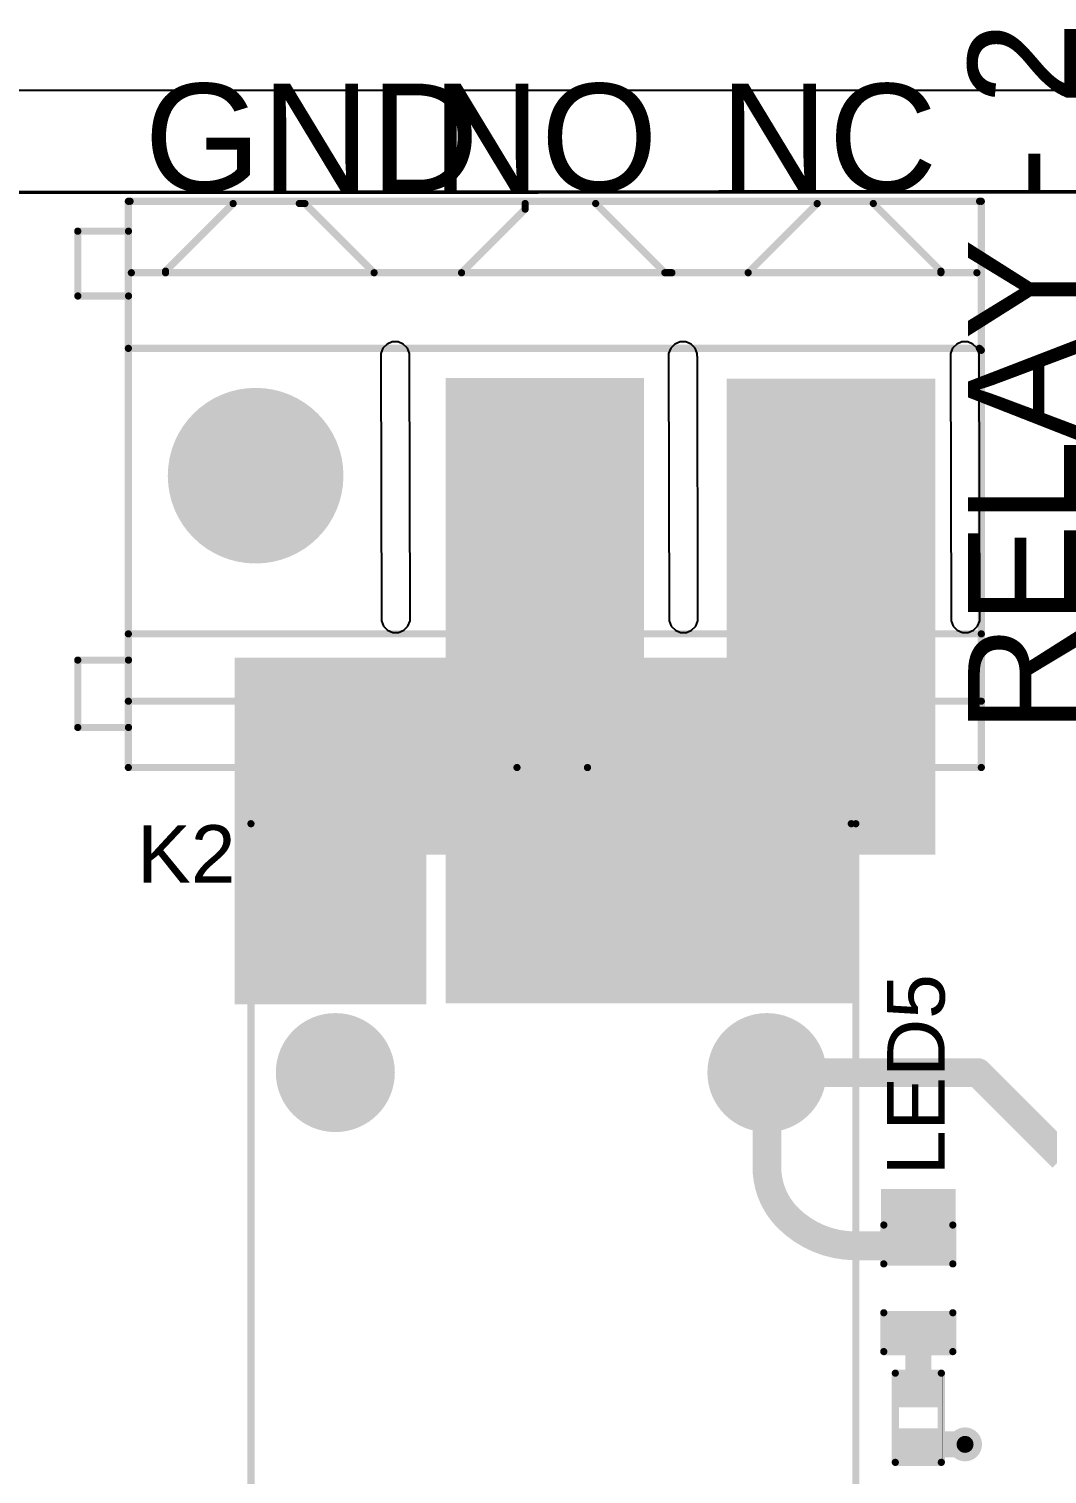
# Model space of a CAD drawing. Header units: millimetres. Extents: x 0 to 5381, y 0 to 5431.
# Drawn here: x 25.54 to 43.51, y 52.95 to 78.48 of the extents above; entities that cross this region are included whole.
import ezdxf

# ---------------------------------------------------------------- set-up
doc = ezdxf.new("R2010")
doc.units = ezdxf.units.MM
for name, color, linetype in [('BottomLayer', 5, 'Continuous'), ('BottomSolder', 6, 'Continuous'), ('MultiLayer', 9, 'Continuous'), ('PadHoleLayer', 156, 'Continuous'), ('TopLayer', 1, 'Continuous'), ('TopOverlay', 2, 'Continuous'), ('TopPaste', 8, 'Continuous'), ('TopSolder', 216, 'Continuous'), ('ViaHoleLayer', 16, 'Continuous')]:
    doc.layers.add(name, color=color, linetype=linetype)
doc.styles.add('Arial', font='arial.ttf', dxfattribs={"height": 0.2})

# ---------------------------------------------------------------- blocks, each defined once
blk = doc.blocks.new('R___0402_12')
at = {"layer": 'TopLayer'}
for points in [[(-0.6985, -0.3175), (-0.6985, 0.3175), (-0.2412999999999999, 0.3175), (-0.2413, -0.3175)], [(0.2412999999999999, -0.3175), (0.2413, 0.3175), (0.6985, 0.3175), (0.6985, -0.3175)]]:
    blk.add_hatch(color=1, dxfattribs=at).paths.add_polyline_path(points)
at = {"layer": 'TopPaste'}
for points in [[(-0.6985, -0.3175), (-0.6985, 0.3175), (-0.2412999999999999, 0.3175), (-0.2413, -0.3175)], [(0.2412999999999999, -0.3175), (0.2413, 0.3175), (0.6985, 0.3175), (0.6985, -0.3175)]]:
    blk.add_hatch(color=8, dxfattribs=at).paths.add_polyline_path(points)
at = {"layer": 'TopSolder'}
for points in [[(-0.75350116, -0.37250116), (-0.75350116, 0.37250116), (-0.1862988399999999, 0.37250116), (-0.18629884, -0.37250116)], [(0.1862988399999999, -0.37250116), (0.18629884, 0.37250116), (0.75350116, 0.37250116), (0.75350116, -0.37250116)]]:
    blk.add_hatch(color=216, dxfattribs=at).paths.add_polyline_path(points)
at = {"layer": 'TopOverlay'}
for points, const_width in [([(-0.7874, 0.4064), (0.7874, 0.4064)], 0.127), ([(-0.7874, 0.4064), (-0.7874, -0.4064)], 0.127), ([(0.7874, 0.4064), (0.7874, -0.4064)], 0.127), ([(-0.7874, -0.4064), (0.7874, -0.4064)], 0.127), ([(-0.8128, -0.4318), (0.8128, -0.4318)], 0.0032258)]:
    blk.add_lwpolyline(points, dxfattribs=dict(at, const_width=const_width))
for points, const_width in [([(-0.8191499999999999, 0.4064, 1), (-0.7556499999999999, 0.4064, 1)], 0.0635), ([(-0.8191499999999999, 0.4064, 1), (-0.7556499999999999, 0.4064, 1)], 0.0635), ([(0.7556499999999999, 0.4064, 1), (0.8191499999999999, 0.4064, 1)], 0.0635), ([(0.7556499999999999, 0.4064, 1), (0.8191499999999999, 0.4064, 1)], 0.0635), ([(-0.8191499999999999, -0.4064, 1), (-0.7556499999999999, -0.4064, 1)], 0.0635), ([(-0.8191499999999999, -0.4064, 1), (-0.7556499999999999, -0.4064, 1)], 0.0635), ([(-0.81360518, -0.4318, 1), (-0.8119948199999999, -0.4318, 1)], 0.0016129), ([(0.7556499999999999, -0.4064, 1), (0.8191499999999999, -0.4064, 1)], 0.0635), ([(0.7556499999999999, -0.4064, 1), (0.8191499999999999, -0.4064, 1)], 0.0635), ([(0.8119948199999999, -0.4318, 1), (0.81360518, -0.4318, 1)], 0.0016129)]:
    blk.add_lwpolyline(points, format="xyb", close=True, dxfattribs=dict(at, const_width=const_width))
blk = doc.blocks.new('LED_0603_30')
at = {"layer": 'TopLayer'}
for points in [[(-0.999998, 0.5000002699999999), (-0.499999, 0.5000002699999999), (-0.499999, -0.5000002699999999), (-0.999998, -0.5000002699999999)], [(0.50000154, 0.5000002699999999), (1.00000054, 0.5000002699999999), (1.00000054, -0.5000002699999999), (0.50000154, -0.5000002699999999)]]:
    blk.add_hatch(color=1, dxfattribs=at).paths.add_polyline_path(points)
at = {"layer": 'TopOverlay'}
blk.add_hatch(color=2, dxfattribs=at).paths.add_polyline_path([(1.11760254, -0.6604), (1.75259746, -0.6604), (1.75259746, 0.6604), (1.11760254, 0.6604)])
at = {"layer": 'TopPaste'}
for points in [[(-0.999998, 0.5000002699999999), (-0.499999, 0.5000002699999999), (-0.499999, -0.5000002699999999), (-0.999998, -0.5000002699999999)], [(0.50000154, 0.5000002699999999), (1.00000054, 0.5000002699999999), (1.00000054, -0.5000002699999999), (0.50000154, -0.5000002699999999)]]:
    blk.add_hatch(color=8, dxfattribs=at).paths.add_polyline_path(points)
at = {"layer": 'TopSolder'}
for points in [[(-1.101598, 0.6016002699999999), (-0.398399, 0.6016002699999999), (-0.398399, -0.6016002699999999), (-1.101598, -0.6016002699999999)], [(0.39840154, 0.6016002699999999), (1.10160054, 0.6016002699999999), (1.10160054, -0.6016002699999999), (0.39840154, -0.6016002699999999)]]:
    blk.add_hatch(color=216, dxfattribs=at).paths.add_polyline_path(points)
at = {"layer": 'TopOverlay', "const_width": 0.127}
for points in [[(-1.1176, 0.6096), (-1.1176, -0.6096)], [(-1.1176, 0.6096), (-0.4318, 0.6096)], [(0.4318, 0.6096), (1.11760254, 0.6096)], [(1.11760254, 0.6096), (1.11760254, -0.6096)], [(-1.1176, -0.6096), (-0.4318, -0.6096)], [(0.4318, -0.6096), (1.11760254, -0.6096)]]:
    blk.add_lwpolyline(points, dxfattribs=at)
at = {"layer": 'TopOverlay', "const_width": 0.0635}
for points in [[(-1.14935, 0.6096, 1), (-1.08585, 0.6096, 1)], [(-1.14935, 0.6096, 1), (-1.08585, 0.6096, 1)], [(-0.46355, 0.6096, 1), (-0.40005, 0.6096, 1)], [(0.40005, 0.6096, 1), (0.46355, 0.6096, 1)], [(1.08585254, 0.6096, 1), (1.14935254, 0.6096, 1)], [(1.08585254, 0.6096, 1), (1.14935254, 0.6096, 1)], [(-1.14935, -0.6096, 1), (-1.08585, -0.6096, 1)], [(-1.14935, -0.6096, 1), (-1.08585, -0.6096, 1)], [(-0.46355, -0.6096, 1), (-0.40005, -0.6096, 1)], [(0.40005, -0.6096, 1), (0.46355, -0.6096, 1)], [(1.08585254, -0.6096, 1), (1.14935254, -0.6096, 1)], [(1.08585254, -0.6096, 1), (1.14935254, -0.6096, 1)]]:
    blk.add_lwpolyline(points, format="xyb", close=True, dxfattribs=at)
blk = doc.blocks.new('HFD16_24_ZFH_3N_38')
at = {"layer": 'BottomLayer'}
h = blk.add_hatch(color=5, dxfattribs=at)
edge = h.paths.add_edge_path()
edge.add_arc((-6.35, 3.81), 0.999998, 0, 360)
h = blk.add_hatch(color=5, dxfattribs=at)
edge = h.paths.add_edge_path()
edge.add_arc((3.81, 3.81), 0.999998, 0, 360)
h = blk.add_hatch(color=5, dxfattribs=at)
edge = h.paths.add_edge_path()
edge.add_arc((6.35, 3.81), 0.999998, 0, 360)
h = blk.add_hatch(color=5, dxfattribs=at)
edge = h.paths.add_edge_path()
edge.add_arc((-6.35, -3.81), 0.999998, 0, 360)
h = blk.add_hatch(color=5, dxfattribs=at)
edge = h.paths.add_edge_path()
edge.add_arc((3.81, -3.81), 0.999998, 0, 360)
h = blk.add_hatch(color=5, dxfattribs=at)
edge = h.paths.add_edge_path()
edge.add_arc((6.35, -3.81), 0.999998, 0, 360)
at = {"layer": 'BottomSolder'}
h = blk.add_hatch(color=6, dxfattribs=at)
edge = h.paths.add_edge_path()
edge.add_arc((-6.35, 3.81), 1.050798, 0, 360)
h = blk.add_hatch(color=6, dxfattribs=at)
edge = h.paths.add_edge_path()
edge.add_arc((3.81, 3.81), 1.050798, 0, 360)
h = blk.add_hatch(color=6, dxfattribs=at)
edge = h.paths.add_edge_path()
edge.add_arc((6.35, 3.81), 1.050798, 0, 360)
h = blk.add_hatch(color=6, dxfattribs=at)
edge = h.paths.add_edge_path()
edge.add_arc((-6.35, -3.81), 1.050798, 0, 360)
h = blk.add_hatch(color=6, dxfattribs=at)
edge = h.paths.add_edge_path()
edge.add_arc((3.81, -3.81), 1.050798, 0, 360)
h = blk.add_hatch(color=6, dxfattribs=at)
edge = h.paths.add_edge_path()
edge.add_arc((6.35, -3.81), 1.050798, 0, 360)
at = {"layer": 'MultiLayer'}
h = blk.add_hatch(color=9, dxfattribs=at)
edge = h.paths.add_edge_path()
edge.add_arc((-6.35, 3.81), 0.999998, 0, 360)
h = blk.add_hatch(color=9, dxfattribs=at)
edge = h.paths.add_edge_path()
edge.add_arc((3.81, 3.81), 0.999998, 0, 360)
h = blk.add_hatch(color=9, dxfattribs=at)
edge = h.paths.add_edge_path()
edge.add_arc((6.35, 3.81), 0.999998, 0, 360)
h = blk.add_hatch(color=9, dxfattribs=at)
edge = h.paths.add_edge_path()
edge.add_arc((-6.35, -3.81), 0.999998, 0, 360)
h = blk.add_hatch(color=9, dxfattribs=at)
edge = h.paths.add_edge_path()
edge.add_arc((3.81, -3.81), 0.999998, 0, 360)
h = blk.add_hatch(color=9, dxfattribs=at)
edge = h.paths.add_edge_path()
edge.add_arc((6.35, -3.81), 0.999998, 0, 360)
at = {"layer": 'PadHoleLayer'}
h = blk.add_hatch(color=156, dxfattribs=at)
edge = h.paths.add_edge_path()
edge.add_arc((-6.35, 3.81), 0.5999987999999999, 0, 360)
h = blk.add_hatch(color=156, dxfattribs=at)
edge = h.paths.add_edge_path()
edge.add_arc((3.81, 3.81), 0.5999987999999999, 0, 360)
h = blk.add_hatch(color=156, dxfattribs=at)
edge = h.paths.add_edge_path()
edge.add_arc((6.35, 3.81), 0.5999987999999999, 0, 360)
h = blk.add_hatch(color=156, dxfattribs=at)
edge = h.paths.add_edge_path()
edge.add_arc((-6.35, -3.81), 0.5999987999999999, 0, 360)
h = blk.add_hatch(color=156, dxfattribs=at)
edge = h.paths.add_edge_path()
edge.add_arc((3.81, -3.81), 0.5999987999999999, 0, 360)
h = blk.add_hatch(color=156, dxfattribs=at)
edge = h.paths.add_edge_path()
edge.add_arc((6.35, -3.81), 0.5999987999999999, 0, 360)
at = {"layer": 'TopLayer'}
h = blk.add_hatch(color=1, dxfattribs=at)
edge = h.paths.add_edge_path()
edge.add_arc((-6.35, 3.81), 0.999998, 0, 360)
h = blk.add_hatch(color=1, dxfattribs=at)
edge = h.paths.add_edge_path()
edge.add_arc((3.81, 3.81), 0.999998, 0, 360)
h = blk.add_hatch(color=1, dxfattribs=at)
edge = h.paths.add_edge_path()
edge.add_arc((6.35, 3.81), 0.999998, 0, 360)
h = blk.add_hatch(color=1, dxfattribs=at)
edge = h.paths.add_edge_path()
edge.add_arc((-6.35, -3.81), 0.999998, 0, 360)
h = blk.add_hatch(color=1, dxfattribs=at)
edge = h.paths.add_edge_path()
edge.add_arc((3.81, -3.81), 0.999998, 0, 360)
h = blk.add_hatch(color=1, dxfattribs=at)
edge = h.paths.add_edge_path()
edge.add_arc((6.35, -3.81), 0.999998, 0, 360)
at = {"layer": 'TopOverlay'}
blk.add_hatch(color=2, dxfattribs=at).paths.add_polyline_path([(-5.21910056, 2.68130528), (-4.279300559999999, 2.68130528), (-4.279300559999999, 4.865705279999999), (-5.21910056, 4.865705279999999)])
at = {"layer": 'TopSolder'}
h = blk.add_hatch(color=216, dxfattribs=at)
edge = h.paths.add_edge_path()
edge.add_arc((-6.35, 3.81), 1.050798, 0, 360)
h = blk.add_hatch(color=216, dxfattribs=at)
edge = h.paths.add_edge_path()
edge.add_arc((3.81, 3.81), 1.050798, 0, 360)
h = blk.add_hatch(color=216, dxfattribs=at)
edge = h.paths.add_edge_path()
edge.add_arc((6.35, 3.81), 1.050798, 0, 360)
h = blk.add_hatch(color=216, dxfattribs=at)
edge = h.paths.add_edge_path()
edge.add_arc((-6.35, -3.81), 1.050798, 0, 360)
h = blk.add_hatch(color=216, dxfattribs=at)
edge = h.paths.add_edge_path()
edge.add_arc((3.81, -3.81), 1.050798, 0, 360)
h = blk.add_hatch(color=216, dxfattribs=at)
edge = h.paths.add_edge_path()
edge.add_arc((6.35, -3.81), 1.050798, 0, 360)
at = {"layer": 'TopOverlay', "const_width": 0.127}
for points in [[(-7.595184199999999, 5.3000148), (8.204784199999999, 5.2999894)], [(-7.595133399999999, 5.3000148), (-7.595133399999999, -5.380228)], [(8.204784199999999, 5.3000148), (8.204784199999999, -5.2999894)], [(-7.595133399999999, -5.380228), (8.204835, -5.380228)]]:
    blk.add_lwpolyline(points, dxfattribs=at)
at = {"layer": 'TopOverlay', "const_width": 0.0635}
for points in [[(-7.6269342, 5.3000148, 1), (-7.5634342, 5.3000148, 1)], [(-7.6268834, 5.3000148, 1), (-7.5633834, 5.3000148, 1)], [(8.173034199999998, 5.3000148, 1), (8.2365342, 5.3000148, 1)], [(8.173034199999998, 5.2999894, 1), (8.2365342, 5.2999894, 1)], [(-7.6268834, -5.380228, 1), (-7.5633834, -5.380228, 1)], [(-7.6268834, -5.380228, 1), (-7.5633834, -5.380228, 1)], [(8.173034199999998, -5.2999894, 1), (8.2365342, -5.2999894, 1)], [(8.173084999999999, -5.380228, 1), (8.236585, -5.380228, 1)]]:
    blk.add_lwpolyline(points, format="xyb", close=True, dxfattribs=at)
blk = doc.blocks.new('DB128L_5_08_3P_BK_S_42')
at = {"layer": 'BottomLayer'}
h = blk.add_hatch(color=5, dxfattribs=at)
edge = h.paths.add_edge_path()
edge.add_arc((-5.08, 0), 1.49999954, 0, 360)
h = blk.add_hatch(color=5, dxfattribs=at)
edge = h.paths.add_edge_path()
edge.add_arc((0, 0), 1.49999954, 0, 360)
h = blk.add_hatch(color=5, dxfattribs=at)
edge = h.paths.add_edge_path()
edge.add_arc((5.08, 0), 1.49999954, 0, 360)
at = {"layer": 'BottomSolder'}
h = blk.add_hatch(color=6, dxfattribs=at)
edge = h.paths.add_edge_path()
edge.add_arc((-5.08, 0), 1.55079954, 0, 360)
h = blk.add_hatch(color=6, dxfattribs=at)
edge = h.paths.add_edge_path()
edge.add_arc((0, 0), 1.55079954, 0, 360)
h = blk.add_hatch(color=6, dxfattribs=at)
edge = h.paths.add_edge_path()
edge.add_arc((5.08, 0), 1.55079954, 0, 360)
at = {"layer": 'MultiLayer'}
h = blk.add_hatch(color=9, dxfattribs=at)
edge = h.paths.add_edge_path()
edge.add_arc((-5.08, 0), 1.49999954, 0, 360)
h = blk.add_hatch(color=9, dxfattribs=at)
edge = h.paths.add_edge_path()
edge.add_arc((0, 0), 1.49999954, 0, 360)
h = blk.add_hatch(color=9, dxfattribs=at)
edge = h.paths.add_edge_path()
edge.add_arc((5.08, 0), 1.49999954, 0, 360)
at = {"layer": 'PadHoleLayer'}
h = blk.add_hatch(color=156, dxfattribs=at)
edge = h.paths.add_edge_path()
edge.add_arc((-5.08, 0), 0.7999984, 0, 360)
h = blk.add_hatch(color=156, dxfattribs=at)
edge = h.paths.add_edge_path()
edge.add_arc((0, 0), 0.7999984, 0, 360)
h = blk.add_hatch(color=156, dxfattribs=at)
edge = h.paths.add_edge_path()
edge.add_arc((5.08, 0), 0.7999984, 0, 360)
at = {"layer": 'TopLayer'}
h = blk.add_hatch(color=1, dxfattribs=at)
edge = h.paths.add_edge_path()
edge.add_arc((-5.08, 0), 1.49999954, 0, 360)
h = blk.add_hatch(color=1, dxfattribs=at)
edge = h.paths.add_edge_path()
edge.add_arc((0, 0), 1.49999954, 0, 360)
h = blk.add_hatch(color=1, dxfattribs=at)
edge = h.paths.add_edge_path()
edge.add_arc((5.08, 0), 1.49999954, 0, 360)
at = {"layer": 'TopSolder'}
h = blk.add_hatch(color=216, dxfattribs=at)
edge = h.paths.add_edge_path()
edge.add_arc((-5.08, 0), 1.55079954, 0, 360)
h = blk.add_hatch(color=216, dxfattribs=at)
edge = h.paths.add_edge_path()
edge.add_arc((0, 0), 1.55079954, 0, 360)
h = blk.add_hatch(color=216, dxfattribs=at)
edge = h.paths.add_edge_path()
edge.add_arc((5.08, 0), 1.55079954, 0, 360)
at = {"layer": 'TopOverlay', "const_width": 0.127}
for points in [[(-7.733207799999999, -4.8459644), (-7.7332332, 5.1539902)], [(7.3268078, 5.1539902), (-7.7332332, 5.1539902)], [(0.4649469999999999, 5.1539902), (-0.7796529999999999, 5.1539902)], [(7.326833199999999, 5.1539902), (7.3268078, -4.8459644)], [(8.2199988, 4.4462954), (7.324775799999999, 4.4462954)], [(8.2199988, 4.4462954), (8.2199988, 3.2572198)], [(7.326833199999999, 3.9828978), (-7.7332332, 3.9828978)], [(8.2199988, 3.2572198), (7.324775799999999, 3.2572198)], [(7.3268078, 2.794), (-7.7332332, 2.794)], [(-7.699324199999999, -2.2485858), (-7.733207799999999, -2.2147022)], [(7.3268078, -2.2485858), (-7.699324199999999, -2.2485858)], [(8.2199988, -3.1737046), (7.324775799999999, -3.1737046)], [(8.2199988, -3.1737046), (8.2199988, -4.318000000000001)], [(7.274178999999999, -3.5841178), (-7.6558648, -3.5841178)], [(-7.0200012, -3.5841178), (-7.0200012, -3.6122102)], [(-5.8262012, -4.806010199999999), (-7.0200012, -3.6122102)], [(-3.6164012, -3.5841178), (-4.835601199999999, -4.803317799999999)], [(-2.1458936, -3.5841178), (-2.2702012, -3.5841178)], [(-0.9240012, -4.806010199999999), (-2.1458936, -3.5841178)], [(1.4441424, -3.5841178), (0.3205988, -4.7076614)], [(4.2094912, -4.806010199999999), (2.9875988, -3.5841178)], [(6.6705988, -3.6122102), (5.4767988, -4.806010199999999)], [(6.6705988, -3.5841178), (6.6705988, -3.6122102)], [(8.2199988, -4.318000000000001), (7.324775799999999, -4.318000000000001)], [(7.296810399999999, -4.8459644), (-7.7032104, -4.8459898)], [(-4.835601199999999, -4.803317799999999), (-4.835601199999999, -4.806010199999999)], [(0.3205988, -4.7076614), (0.3205988, -4.806010199999999)], [(4.3083988, -4.806010199999999), (4.2094912, -4.806010199999999)]]:
    blk.add_lwpolyline(points, dxfattribs=at)
at = {"layer": 'TopOverlay', "const_width": 0.0635}
for points in [[(-7.764983199999999, 5.1539902, 1), (-7.701483199999999, 5.1539902, 1)], [(-7.764983199999999, 5.1539902, 1), (-7.701483199999999, 5.1539902, 1)], [(-0.811403, 5.1539902, 1), (-0.747903, 5.1539902, 1)], [(0.433197, 5.1539902, 1), (0.4966969999999999, 5.1539902, 1)], [(7.295057799999999, 5.1539902, 1), (7.3585578, 5.1539902, 1)], [(7.2950832, 5.1539902, 1), (7.3585832, 5.1539902, 1)], [(7.293025800000001, 4.4462954, 1), (7.3565258, 4.4462954, 1)], [(8.1882488, 4.4462954, 1), (8.2517488, 4.4462954, 1)], [(8.1882488, 4.4462954, 1), (8.2517488, 4.4462954, 1)], [(-7.764983199999999, 3.9828978, 1), (-7.701483199999999, 3.9828978, 1)], [(7.2950832, 3.9828978, 1), (7.3585832, 3.9828978, 1)], [(7.293025800000001, 3.2572198, 1), (7.3565258, 3.2572198, 1)], [(8.1882488, 3.2572198, 1), (8.2517488, 3.2572198, 1)], [(8.1882488, 3.2572198, 1), (8.2517488, 3.2572198, 1)], [(-7.764983199999999, 2.794, 1), (-7.701483199999999, 2.794, 1)], [(7.295057799999999, 2.794, 1), (7.3585578, 2.794, 1)], [(-7.764957799999999, -2.2147022, 1), (-7.7014578, -2.2147022, 1)], [(-7.7310742, -2.2485858, 1), (-7.6675742, -2.2485858, 1)], [(-7.7310742, -2.2485858, 1), (-7.6675742, -2.2485858, 1)], [(7.295057799999999, -2.2485858, 1), (7.3585578, -2.2485858, 1)], [(7.293025800000001, -3.1737046, 1), (7.3565258, -3.1737046, 1)], [(8.1882488, -3.1737046, 1), (8.2517488, -3.1737046, 1)], [(8.1882488, -3.1737046, 1), (8.2517488, -3.1737046, 1)], [(-7.6876148, -3.5841178, 1), (-7.624114799999999, -3.5841178, 1)], [(-7.051751199999999, -3.5841178, 1), (-6.988251199999999, -3.5841178, 1)], [(-7.051751199999999, -3.6122102, 1), (-6.988251199999999, -3.6122102, 1)], [(-7.051751199999999, -3.6122102, 1), (-6.988251199999999, -3.6122102, 1)], [(-3.6481512, -3.5841178, 1), (-3.5846512, -3.5841178, 1)], [(-2.3019512, -3.5841178, 1), (-2.2384512, -3.5841178, 1)], [(-2.1776436, -3.5841178, 1), (-2.1141436, -3.5841178, 1)], [(-2.1776436, -3.5841178, 1), (-2.1141436, -3.5841178, 1)], [(1.4123924, -3.5841178, 1), (1.4758924, -3.5841178, 1)], [(2.9558488, -3.5841178, 1), (3.0193488, -3.5841178, 1)], [(6.6388488, -3.5841178, 1), (6.702348799999999, -3.5841178, 1)], [(6.6388488, -3.6122102, 1), (6.702348799999999, -3.6122102, 1)], [(6.6388488, -3.6122102, 1), (6.702348799999999, -3.6122102, 1)], [(7.242429, -3.5841178, 1), (7.305928999999999, -3.5841178, 1)], [(7.293025800000001, -4.318000000000001, 1), (7.3565258, -4.318000000000001, 1)], [(8.1882488, -4.318000000000001, 1), (8.2517488, -4.318000000000001, 1)], [(8.1882488, -4.318000000000001, 1), (8.2517488, -4.318000000000001, 1)], [(-7.764957799999999, -4.8459644, 1), (-7.7014578, -4.8459644, 1)], [(-7.7349604, -4.8459898, 1), (-7.6714604, -4.8459898, 1)], [(-5.8579512, -4.806010199999999, 1), (-5.794451199999999, -4.806010199999999, 1)], [(-4.8673512, -4.803317799999999, 1), (-4.8038512, -4.803317799999999, 1)], [(-4.8673512, -4.803317799999999, 1), (-4.8038512, -4.803317799999999, 1)], [(-4.8673512, -4.806010199999999, 1), (-4.8038512, -4.806010199999999, 1)], [(-0.9557512, -4.806010199999999, 1), (-0.8922511999999999, -4.806010199999999, 1)], [(0.2888488, -4.7076614, 1), (0.3523488, -4.7076614, 1)], [(0.2888488, -4.7076614, 1), (0.3523488, -4.7076614, 1)], [(0.2888488, -4.806010199999999, 1), (0.3523488, -4.806010199999999, 1)], [(4.1777412, -4.806010199999999, 1), (4.241241199999999, -4.806010199999999, 1)], [(4.1777412, -4.806010199999999, 1), (4.241241199999999, -4.806010199999999, 1)], [(4.276648799999999, -4.806010199999999, 1), (4.3401488, -4.806010199999999, 1)], [(5.445048799999999, -4.806010199999999, 1), (5.5085488, -4.806010199999999, 1)], [(7.265060399999999, -4.8459644, 1), (7.3285604, -4.8459644, 1)], [(7.295057799999999, -4.8459644, 1), (7.3585578, -4.8459644, 1)]]:
    blk.add_lwpolyline(points, format="xyb", close=True, dxfattribs=at)

msp = doc.modelspace()

# ---------------------------------------------------------------- hatches: boundary and pattern name
at = {"layer": 'BottomLayer'}
for points in [[(41.54016838, 72.29956329999999), (37.85716838, 72.29956329999999), (37.85716838, 63.89216329999999), (41.54016838, 63.89216329999999)], [(29.1703633, 61.25238193999999), (32.55670654, 61.25238193999999), (32.55670654, 67.37196329999999), (29.1703633, 67.37196329999999)], [(29.29736076, 67.37196584), (29.29736076, 63.89216584), (41.46396076, 63.89216584), (41.46396076, 67.37196584)]]:
    msp.add_hatch(color=5, dxfattribs=at).paths.add_polyline_path(points)
h = msp.add_hatch(color=5, dxfattribs=at)
edge = h.paths.add_edge_path()
edge.add_arc((42.06631414, 53.47974064), 0.2999994, 0, 360)
at = {"layer": 'BottomSolder'}
h = msp.add_hatch(color=6, dxfattribs=at)
edge = h.paths.add_edge_path()
edge.add_arc((42.06631414, 53.47974064), 0.1499997, 0, 360)
at = {"layer": 'TopLayer'}
for points in [[(32.89299999999999, 61.3156), (36.3982, 61.3156), (36.3982, 72.3138), (32.89299999999999, 72.3138)], [(40.17872838, 61.2688767), (40.17872838, 64.64300254), (32.89300254, 64.64300254), (32.89300254, 61.2688767)]]:
    msp.add_hatch(color=1, dxfattribs=at).paths.add_polyline_path(points)
h = msp.add_hatch(color=1, dxfattribs=at)
edge = h.paths.add_edge_path()
edge.add_arc((42.06631414, 53.47974064), 0.2999994, 0, 360)
at = {"layer": 'TopSolder'}
h = msp.add_hatch(color=216, dxfattribs=at)
edge = h.paths.add_edge_path()
edge.add_arc((42.06631414, 53.47974064), 0.1499997, 0, 360)
at = {"layer": 'ViaHoleLayer'}
h = msp.add_hatch(color=16, dxfattribs=at)
edge = h.paths.add_edge_path()
edge.add_arc((42.06631414, 53.47974064), 0.1499997, 0, 360)

# ---------------------------------------------------------------- linework, layer by layer
at = {"layer": 'BottomLayer'}
for p, q in [((0, 77.3938), (88.1888, 77.3938)), ((8.026399999999999, 75.59014854), (80.1624, 75.64094854)), ((80.1624, 75.64094854), (8.026399999999999, 75.59014854))]:
    msp.add_line(p, q, dxfattribs=at)
for points, const_width in [([(39.67172406, 70.43112405999999), (39.7002, 70.4596)], 2.54), ([(38.5678934, 60.04559999999999), (42.29100254, 60.04559999999999)], 0.508), ([(42.29100254, 60.04559999999999), (43.7896, 58.54700253999999)], 0.508)]:
    msp.add_lwpolyline(points, dxfattribs=dict(at, const_width=const_width))
for points, const_width in [([(39.0652, 70.4596, 1), (40.3352, 70.4596, 1)], 1.27), ([(39.03672406, 70.43112405999999, 1), (40.30672406, 70.43112405999999, 1)], 1.27), ([(38.44089339999999, 60.04559999999999, 1), (38.6948934, 60.04559999999999, 1)], 0.254), ([(42.16400254, 60.04559999999999, 1), (42.41800254, 60.04559999999999, 1)], 0.254), ([(42.16400254, 60.04559999999999, 1), (42.41800254, 60.04559999999999, 1)], 0.254)]:
    msp.add_lwpolyline(points, format="xyb", close=True, dxfattribs=dict(at, const_width=const_width))
at = {"layer": 'MultiLayer'}
for p, q in [((31.78864864, 72.83869862), (31.74997968, 72.74534346)), ((31.74997968, 72.74534346), (31.74997968, 72.69482032)), ((31.86009884, 72.91014881999999), (31.78864864, 72.83869862)), ((31.953454, 72.94882032), (31.86009884, 72.91014881999999)), ((32.00397968, 72.94882032), (31.953454, 72.94882032)), ((32.05450535999999, 72.94882032), (32.00397968, 72.94882032)), ((32.14786814, 72.91014627999999), (32.05450535999999, 72.94882032)), ((32.21932596, 72.83868845999999), (32.14786814, 72.91014627999999)), ((32.258, 72.74532568), (32.21932596, 72.83868845999999)), ((32.258, 72.6948), (32.258, 72.74532568)), ((36.86864864, 72.83869862), (36.82997967999999, 72.74534346)), ((36.82997967999999, 72.74534346), (36.82997967999999, 72.69482032)), ((36.94009884, 72.91014881999999), (36.86864864, 72.83869862)), ((37.033454, 72.94882032), (36.94009884, 72.91014881999999)), ((37.08397968, 72.94882032), (37.033454, 72.94882032)), ((37.13450536, 72.94882032), (37.08397968, 72.94882032)), ((37.22786814, 72.91014627999999), (37.13450536, 72.94882032)), ((37.29932596, 72.83868845999999), (37.22786814, 72.91014627999999)), ((37.33799999999999, 72.74532568), (37.29932596, 72.83868845999999)), ((37.33799999999999, 72.6948), (37.33799999999999, 72.74532568)), ((41.84704864, 72.83869862), (41.80837968, 72.74534346)), ((41.80837968, 72.74534346), (41.80837968, 72.69482032)), ((41.91849884, 72.91014881999999), (41.84704864, 72.83869862)), ((42.011854, 72.94882032), (41.91849884, 72.91014881999999)), ((42.06237967999999, 72.94882032), (42.011854, 72.94882032)), ((42.11290536, 72.94882032), (42.06237967999999, 72.94882032)), ((42.20626814, 72.91014627999999), (42.11290536, 72.94882032)), ((42.27772596, 72.83868845999999), (42.20626814, 72.91014627999999)), ((42.31639999999999, 72.74532568), (42.27772596, 72.83868845999999)), ((42.31639999999999, 72.6948), (42.31639999999999, 72.74532568)), ((31.74997968, 72.69482032), (31.7516637, 72.69482285999999)), ((31.74997968, 72.69482032), (31.74997968, 72.69482032)), ((31.7516637, 72.69482285999999), (31.76124712, 68.07111354)), ((32.25968148, 72.69480254), (32.258, 72.6948)), ((32.26924712, 68.07111354), (32.25968148, 72.69480254)), ((36.82997967999999, 72.69482032), (36.8316637, 72.69482285999999)), ((36.82997967999999, 72.69482032), (36.82997967999999, 72.69482032)), ((36.8316637, 72.69482285999999), (36.84124712, 68.07111354)), ((37.33968148, 72.69480254), (37.33799999999999, 72.6948)), ((37.34924712, 68.07111354), (37.33968148, 72.69480254)), ((41.80837968, 72.69482032), (41.81006369999999, 72.69482285999999)), ((41.80837968, 72.69482032), (41.80837968, 72.69482032)), ((41.81006369999999, 72.69482285999999), (41.81964712, 68.07111354)), ((42.31808148, 72.69480254), (42.31639999999999, 72.6948)), ((42.32764711999999, 68.07111354), (42.31808148, 72.69480254)), ((31.76124712, 68.07111354), (31.76124712, 68.02058785999999)), ((31.76124712, 68.02058785999999), (31.79991608, 67.9272327)), ((31.79991608, 67.9272327), (31.87136628, 67.8557825)), ((32.15912542, 67.8557825), (32.23057562, 67.9272327)), ((32.23057562, 67.9272327), (32.26924712, 68.02058785999999)), ((32.26924712, 68.02058785999999), (32.26924712, 68.07111354)), ((32.26924712, 68.07111354), (32.26924712, 68.07111354)), ((36.84124712, 68.07111354), (36.84124712, 68.02058785999999)), ((36.84124712, 68.02058785999999), (36.87991608, 67.9272327)), ((36.87991608, 67.9272327), (36.95136628, 67.8557825)), ((37.23912542, 67.8557825), (37.31057561999999, 67.9272327)), ((37.31057561999999, 67.9272327), (37.34924712, 68.02058785999999)), ((37.34924712, 68.02058785999999), (37.34924712, 68.07111354)), ((37.34924712, 68.07111354), (37.34924712, 68.07111354)), ((41.81964712, 68.07111354), (41.81964712, 68.02058785999999)), ((41.81964712, 68.02058785999999), (41.85831608, 67.9272327)), ((41.85831608, 67.9272327), (41.92976628, 67.8557825)), ((42.21752541999999, 67.8557825), (42.28897562, 67.9272327)), ((42.28897562, 67.9272327), (42.32764711999999, 68.02058785999999)), ((42.32764711999999, 68.02058785999999), (42.32764711999999, 68.07111354)), ((42.32764711999999, 68.07111354), (42.32764711999999, 68.07111354)), ((31.87136628, 67.8557825), (31.96472144, 67.81711354000001)), ((31.96472144, 67.81711354000001), (32.01524712, 67.81711354000001)), ((32.01524712, 67.81711354000001), (32.06577025999999, 67.81711354000001)), ((32.06577025999999, 67.81711354000001), (32.15912542, 67.8557825)), ((36.95136628, 67.8557825), (37.04472144, 67.81711354000001)), ((37.04472144, 67.81711354000001), (37.09524712, 67.81711354000001)), ((37.09524712, 67.81711354000001), (37.14577025999999, 67.81711354000001)), ((37.14577025999999, 67.81711354000001), (37.23912542, 67.8557825)), ((41.92976628, 67.8557825), (42.02312144, 67.81711354000001)), ((42.02312144, 67.81711354000001), (42.07364712, 67.81711354000001)), ((42.07364712, 67.81711354000001), (42.12417026, 67.81711354000001)), ((42.12417026, 67.81711354000001), (42.21752541999999, 67.8557825))]:
    msp.add_line(p, q, dxfattribs=at)
at = {"layer": 'TopLayer'}
for p, q in [((0, 77.3938), (88.1888, 77.3938)), ((8.026399999999999, 75.56481966), (80.1624, 75.61561966)), ((80.1624, 75.61561966), (8.026399999999999, 75.56481966))]:
    msp.add_line(p, q, dxfattribs=at)
for points, const_width in [([(38.5678934, 58.37419872), (38.5678934, 60.04559999999999)], 0.508), ([(40.1322667, 56.98560104), (41.26653164, 56.98560104)], 0.508), ([(41.24113164, 54.4195), (41.24113164, 55.4856015)], 0.4571999999999999), ([(41.24113164, 53.4797), (42.06631414, 53.4797)], 0.4571999999999999)]:
    msp.add_lwpolyline(points, dxfattribs=dict(at, const_width=const_width))
for points, const_width in [([(38.44089339999999, 60.04559999999999, 1), (38.6948934, 60.04559999999999, 1)], 0.254), ([(38.44089339999999, 58.37419872, 1), (38.6948934, 58.37419872, 1)], 0.254), ([(38.44089339999999, 58.37419872, 1), (38.6948934, 58.37419872, 1)], 0.254), ([(38.8112, 57.4802, 1), (39.0652, 57.4802, 1)], 0.254), ([(38.8112, 57.4802, 1), (39.0652, 57.4802, 1)], 0.254), ([(40.0052667, 56.98560104, 1), (40.2592667, 56.98560104, 1)], 0.254), ([(40.0052667, 56.98560104, 1), (40.2592667, 56.98560104, 1)], 0.254), ([(41.13953163999999, 56.98560104, 1), (41.39353164, 56.98560104, 1)], 0.254), ([(41.12683164, 55.4856015, 1), (41.35543163999999, 55.4856015, 1)], 0.2286), ([(41.12683164, 54.4195, 1), (41.35543163999999, 54.4195, 1)], 0.2286), ([(41.12683164, 53.4797, 1), (41.35543163999999, 53.4797, 1)], 0.2286), ([(41.95201414, 53.4797, 1), (42.18061414, 53.4797, 1)], 0.2286)]:
    msp.add_lwpolyline(points, format="xyb", close=True, dxfattribs=dict(at, const_width=const_width))
at = {"layer": 'TopLayer', "const_width": 0.508}
for points in [[(38.93819999999999, 57.4802, -0.198912367379658), (38.5678934, 58.37419872)], [(40.1322667, 56.98560104, -0.198912367379658), (38.93819999999999, 57.4802)]]:
    msp.add_lwpolyline(points, format="xyb", dxfattribs=at)

# ---------------------------------------------------------------- block references
for name, p, rotation in [('DB128L_5_08_3P_BK_S_42', (34.6202, 70.58659999999999), 180), ('HFD16_24_ZFH_3N_38', (34.7578934, 56.2356), 90), ('LED_0603_30', (41.24113164, 56.2356), 90), ('R___0402_12', (41.24113164, 53.9496), 90)]:
    msp.add_blockref(name, p, dxfattribs=dict(rotation=rotation))

# ---------------------------------------------------------------- texts
at = {"layer": 'TopOverlay', "style": 'Arial'}
for s, height, rotation, p in [('RELAY - 2', 1.905, 90, (44.02508086, 66.03998476)), ('GND', 1.905, 360, (27.5717, 75.60582795999998)), ('NO', 1.905, 360, (32.6517, 75.60582795999998)), ('NC', 1.905, 360, (37.7317, 75.60396868)), ('LED5', 1.016, 90, (41.7066349, 58.23433616))]:
    msp.add_text(s, height=height, rotation=rotation, dxfattribs=at).set_placement(p)
msp.add_text('K2', height=1.016, dxfattribs=at).set_placement((27.4492085, 63.3985651))

doc.saveas('drawing.dxf')
